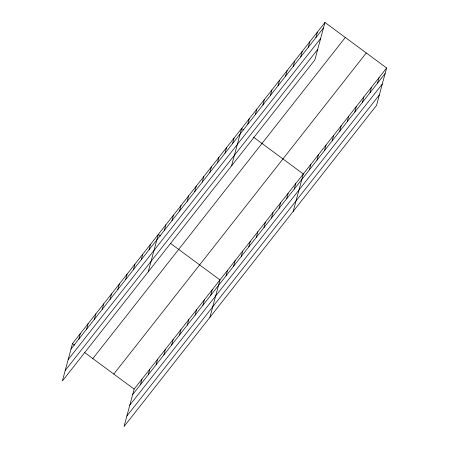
<?xml version="1.0" encoding="UTF-8"?>
<svg xmlns="http://www.w3.org/2000/svg" width="449" height="449" viewBox="0 0 449 449"><rect width="100%" height="100%" fill="white"/><g stroke="black" fill="none" stroke-linecap="round" stroke-linejoin="round"><path stroke-width="0.67" d="M324.969 22.45L72.485 343.564L62.377 381.01L314.861 59.902L324.969 22.45L386.623 67.99L376.515 105.436L124.031 426.55L134.139 389.098L386.623 67.99M78.805 339.141L80.287 333.635M86.606 329.218L88.094 323.712M94.413 319.29L95.895 313.784M102.215 309.367L103.702 303.861M110.022 299.438L111.504 293.938M117.823 289.515L119.311 284.009M125.63 279.587L127.112 274.086M133.432 269.664L134.919 264.158M141.233 259.741L142.72 254.235M149.04 249.812L150.527 244.307M148.226 271.836L158.329 234.384L160.473 235.966M164.418 230.253L165.906 224.753M171.995 220.622L173.477 215.116M179.566 210.991L181.054 205.485M187.143 201.354L188.625 195.848M140.458 384.681L141.94 379.175M194.714 191.723L196.202 186.217M148.26 374.752L149.747 369.246M202.291 182.086L203.773 176.586M156.067 364.829L157.548 359.323M209.863 172.455L211.35 166.949M163.868 354.901L165.355 349.401M217.439 162.819L218.927 157.318M171.675 344.978L173.157 339.472M225.016 153.188L226.498 147.682M179.477 335.049L180.964 329.549M232.588 143.557L234.075 138.051M187.284 325.127L188.765 319.621M231.544 165.866L241.646 128.42L243.79 129.997M195.085 315.204L196.572 309.698M247.736 124.289L249.223 118.783M202.886 305.275L204.374 299.769M255.313 114.652L256.794 109.152M210.693 295.352L212.181 289.846M262.884 105.021L264.371 99.515M209.879 317.37L219.982 279.923L170.642 243.481M270.461 95.39L271.948 89.884M226.072 275.793L227.559 270.287M278.038 85.753L279.519 80.248M233.648 266.156L235.13 260.656M285.609 76.122L287.096 70.616M241.22 256.525L242.707 251.019M293.186 66.486L294.667 60.985M248.797 246.894L250.278 241.388M300.757 56.855L302.244 51.349M256.368 237.257L257.855 231.757M308.334 47.224L309.816 41.718M263.945 227.626L265.426 222.12M315.905 37.587L317.392 32.081M271.516 217.989L273.003 212.489M279.093 208.358L280.58 202.853M286.67 198.727L288.151 193.222M294.241 189.091L295.728 183.585M293.197 211.406L303.3 173.954L253.427 137.119M309.389 169.823L310.876 164.323M316.966 160.192L318.448 154.686M324.537 150.561L326.025 145.055M332.114 140.924L333.601 135.418M339.691 131.293L341.173 125.787M347.262 121.657L348.75 116.156M354.839 112.026L356.321 106.52M362.41 102.389L363.898 96.889M369.987 92.758L371.469 87.252M377.558 83.127L379.046 77.621M70.998 349.064L323.482 27.956M68.153 359.61L320.637 38.496M65.223 370.47L317.707 49.356M92.831 358.588L345.315 37.475M113.793 374.073L366.277 52.96M132.651 394.604L385.135 73.49M129.806 405.144L382.29 84.036M126.876 416.01L379.36 94.896M72.485 343.564L74.624 345.146M84.799 352.656L134.139 389.098"/></g></svg>
